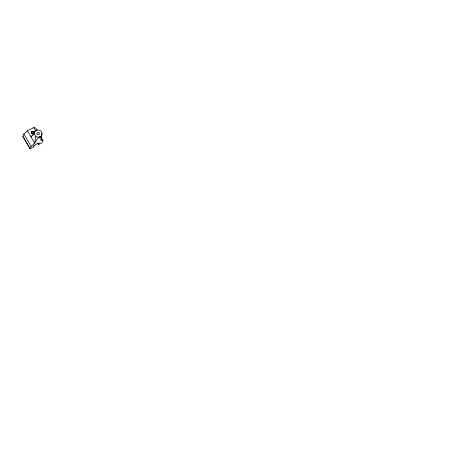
<?xml version="1.0" encoding="UTF-8"?>
<svg xmlns="http://www.w3.org/2000/svg" width="457" height="457" viewBox="0 0 457 457"><rect width="100%" height="100%" fill="white"/><g stroke="black" fill="none" stroke-linecap="round" stroke-linejoin="round"><path stroke-width="0.69" d="M37.765 143.03L38.434 144.263L38.965 144.389L41.981 142.87L42.998 140.499L41.01 140.036L41.273 136.009L42.073 133.267L40.576 130.691L37.657 129.794L35.029 131.096L31.047 136.963L34.229 133.838L35.029 131.096M34.229 133.838L35.726 136.415L34.669 143.184L31.105 146.4L30.088 148.771L33.075 147.308L34.315 145.789L33.481 146.2L34.772 145.035L38.834 143.024L39.553 143.19L38.434 144.263M41.01 140.036L42.073 133.267M30.088 148.771L22.85 136.335L23.867 133.97L27.431 130.748L33.778 127.606L35.766 128.069L37.143 130.439M39.513 137.123L39.599 137.877L39.513 137.123C40.976 136.14 39.839 138.654 40.147 136.809M41.273 136.009L38.645 137.311L34.669 143.184L27.431 130.748M39.308 137.608L39.942 137.294M22.85 136.335L30.151 148.759M35.726 136.415L38.645 137.311M41.279 137.54L42.998 140.499M33.778 127.606L35.749 130.993M23.867 133.97L31.105 146.4M31.602 133.198A0.971 0.903 23.2 0 1 31.607 131.907A0.971 0.903 23.2 0 1 32.967 131.976A0.971 0.903 23.2 0 1 32.955 133.267M31.47 133.313A1.154 1.074 23.2 0 1 31.293 133.078M31.299 131.993A1.154 1.074 23.2 0 1 32.858 131.679A1.154 1.074 23.2 0 1 33.27 133.181M31.567 132.73A0.971 0.903 23.2 0 0 33.23 132.816A0.971 0.903 23.2 0 0 32.407 131.399A0.971 0.903 23.2 0 0 31.567 132.73M31.499 132.736A1.063 0.988 23.2 0 0 33.321 132.833A1.063 0.988 23.2 0 0 32.418 131.285A1.063 0.988 23.2 0 0 31.499 132.736M37 134.124A1.337 1.251 23.2 0 0 39.296 134.244A1.337 1.251 23.2 0 0 38.16 132.29A1.337 1.251 23.2 0 0 37 134.124"/></g></svg>
